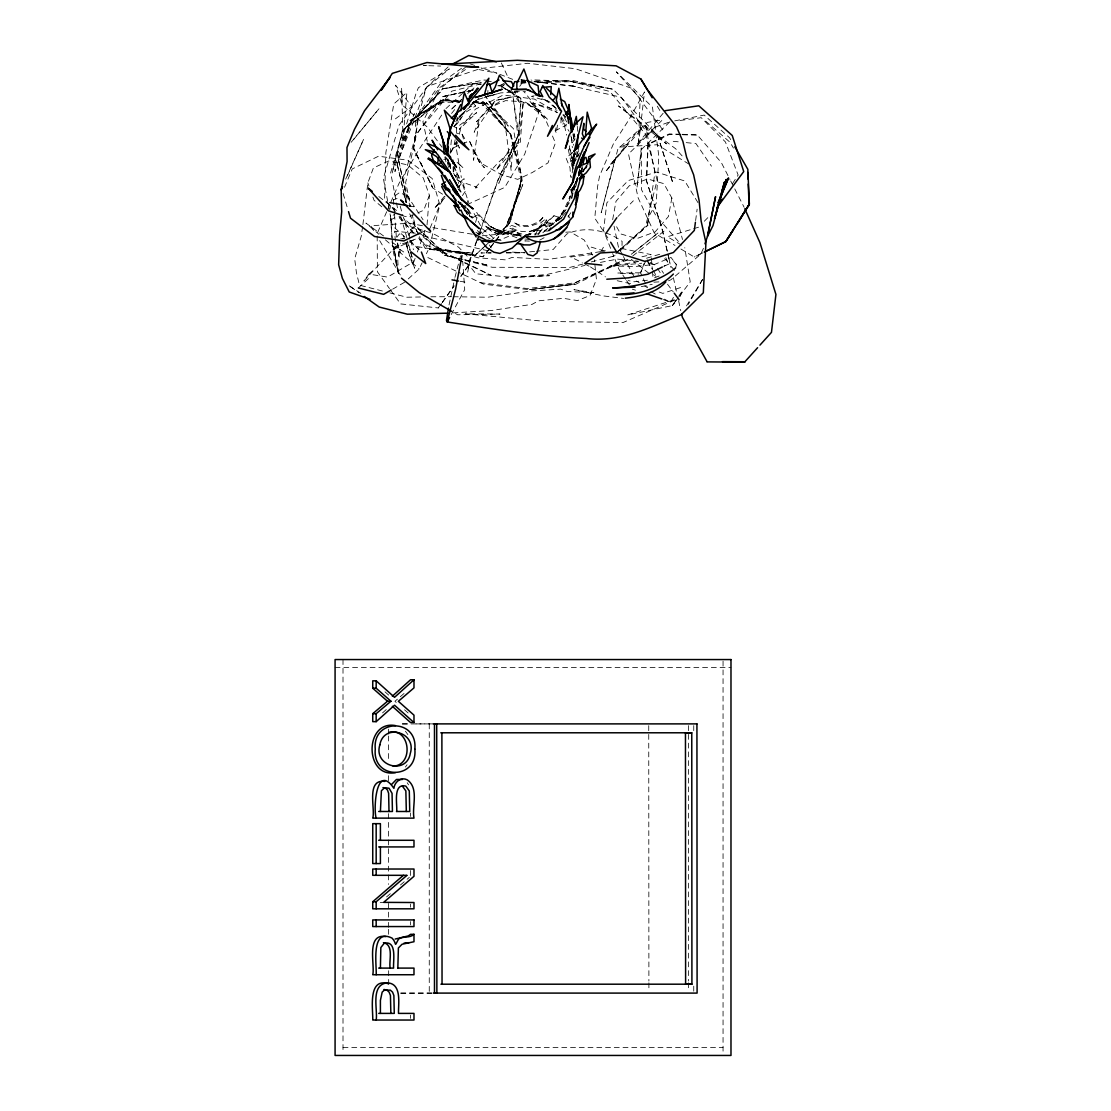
<?xml version="1.0" encoding="UTF-8"?>
<svg xmlns="http://www.w3.org/2000/svg" width="1111" height="1111" viewBox="0 0 1111 1111"><rect width="100%" height="100%" fill="white"/><g stroke="black" fill="none" stroke-linecap="round" stroke-linejoin="round"><path stroke-width="0.75" stroke-dasharray="5 3.75" d="M560.986 117.891L560.972 124.807L564.152 123.446L569.096 131.348M456.552 141.014L456.496 149.485L461.343 177.524M456.607 132.556L456.635 127.473L476.647 112.642L459.274 129.362L475.383 109.211L503.227 95.018L534.419 99.087L557.375 112.544L533.002 102.976L557.028 110.267M450.08 153.512L451.621 137.472M586.525 168.08L586.719 164.928M572.984 169.178L573.29 164.581M487.937 90.38L487.521 96.726L500.672 92.88L517.74 92.06L517.059 91.671M409.404 238.448L409.223 231.005L413.361 227.297L432.984 233.574L458.621 247.211L470.161 259.224L467.689 272.195L468.675 264.654L475.855 273.764L507.213 276.986L549.431 275.681L505.519 278.056L546.82 274.514L585.094 265.376M577.026 182.176L577.373 177.704M427.041 224.825L429.388 195.203L423.263 177.941L407.681 164.859L388.614 160.998L373.407 167.914L367.852 182.926L362.853 224.936M453.732 171.58L454.149 166.442M572.609 194.008L573.304 187.676M574.193 163.817L574.79 158.692L577.623 155.137L572.526 162.567L571.582 168.539M582.136 171.58L582.525 168.233M557.416 125.14L556.472 133.056L555.181 130.765L556.055 127.834M576.901 151.346L576.748 157.72L573.845 162.137L571.443 177.51M695.625 220.603L697.125 209.16M458.426 201.105L469.87 216.103L472.967 217.228L468.481 209.535L461.912 205.077L462.523 200.48M362.617 226.575L361.214 236.407L354.687 258.821L356.409 272.612L359.464 285.18L385.239 291.721M575.054 151.985L572.97 165.664L571.818 155.151L569.179 147.263M461.509 68.271L440.65 83.269L418.93 113.183L413.486 147.957L432.665 187.537L413.598 149.207L418.694 116.127L439.664 87.588L466.301 68.951M571.387 198.48L573.262 186.662M612.675 219.645L615.994 201.299L629.354 185.718L647.671 178.968L663.892 183.662L671.836 197.994L682.501 239.532M671.836 197.994L668.475 216.451L655.129 231.893L636.825 238.601L620.605 233.907L615.05 223.922M572.762 160.942L573.72 157.207L570.707 160.012L572.762 160.942L573.998 154.651L575.97 154.29M449.052 304.914L454.593 278.958M455.177 139.667L453.482 147.846L460.801 144.319M389.905 208.896L390.697 205.341M579.72 168.941L574.345 188.995L580.345 168.719L575.22 185.245L581.664 167.483M454.954 277.375L460.565 255.766M569.457 200.674L571.762 191.064L579.178 176.746M392.225 240.629L390.739 219.909L391.614 216.423L394.919 213.951M574.706 184.745L571.887 198.591M579.831 157.693L577.317 153.249L578.678 148.055M675.571 267.973L676.446 264.668L670.988 257.405L654.698 264.39L635.256 266.515L609.467 265.904M579.775 168.997L575.22 185.245M459.246 134.223L460.496 129.64L453.899 126.64M581.095 171.372L582.483 166.261L587.358 165.886L581.872 171.761M567.027 206.493L570.137 196.064L562.069 214.562L542.126 233.421L558.18 219.284L566.124 209.465L555.972 221.2L558.18 219.284M572.54 187.87L571.582 191.078L571.123 188.162M580.595 172.261L582.011 167.761M448.108 66.938L426.18 87.797L415.736 126.348L414.792 118.197L426.18 87.797L449.344 68.924L418.43 87.713L416.042 93.393L404.362 131.279L400.627 146.708L414.347 113.655L397.405 154.248L406.432 197.119L398.46 159.165L415.361 117.294L448.136 98.99L412.292 119.058L394.96 171.622L395.308 164.859L412.292 119.058L443.442 99.434L460.565 100.934M475.48 222.436L478.036 214.867L469.425 219.27M476.563 240.906L467.606 266.612L460.759 276.25M479.355 232.879L498.186 179.246L518.351 134.987L520.92 98.462L500.797 85.991L521.17 98.518L518.601 135.042L498.061 180.343L479.049 234.546M476.813 240.976L467.856 266.668L461.009 276.306M489.826 241.642L506.088 226.658L521.628 182.26L521.864 176.816L510.81 134.542L484.34 103.406L474.258 102.129M464.259 210.993L465.856 206.493M466.384 204.993L468.509 198.994M415.097 258.391L413.959 261.585L387.572 277.111L368.908 274.084L363.908 280.93L392.988 249.531L400.529 243.128M417.375 252.003L425.332 229.616M534.974 235.254L539.39 226.713L543.057 222.783L553.917 223.061M575.47 187.148L576.54 184.176M665.808 257.599L667.669 261.724L666.544 264.821L663.739 266.279M429.388 195.203L423.805 210.173L408.598 217.076L403.835 216.117M645.449 283.263L640.575 272.806L644.088 263.474M461.593 101.282L441.234 100.601L410.07 120.613L443.442 99.434L407.695 126.862L410.07 120.613L412.292 119.058M484.271 94.782L508.255 126.112L486.146 102.601L513.435 128.668L522.767 184.704L505.949 226.866L493.506 238.309M506.088 226.658L522.767 184.704M574.79 152.596L572.012 159.29L575.262 152.29M394.419 213.118L393.336 199.938L395.113 195.661L399.641 192.509L403.807 194.439L406.029 202.258M430.054 228.213L439.817 204.868L444.997 196.619M680.099 296.526L682.668 290.415L677.002 298.706M345.66 179.163L363.589 139.319L346.063 178.802M344.521 187.273L352.243 168.941L378.532 156.207L407.862 160.206L432.221 178.565L439.817 204.868L429.332 247.614L426.43 253.711M640.575 272.806L645.755 260.793M480.202 233.463L480.91 231.81L484.743 235.963L490.298 238.948M386.684 211.715L377.171 233.588L377.407 271.792L389.489 288.554M387.364 210.16L390.086 203.91M390.766 202.341L398.918 183.607L418.569 150.179L443.136 112.864M703.457 248.281L700.777 254.141L670.961 279.75L668.516 280.819M408.279 278.903L419.18 268.931L422.083 262.835M455.802 121.724L457.954 117.335L470.147 106.781L475.647 105.92L472.494 102.309M455.371 176.968L457.176 173.358L454.482 167.747M577.428 156.97L579.386 153.096M450.788 152.124L455.732 142.361M575.109 183.148L577.359 178.732M575.387 153.179L570.943 161.803L568.04 148.443M577.317 153.249L578.734 150.554M601.037 251.669L604.509 245.156M571.762 191.064L579.678 174.108L582.414 170.386M451.191 314.594L464.717 289.582L462.801 262.502M663.323 299.567L670.613 302.498L673.46 297.331M573.984 163.317L576.776 158.262M582.872 171.955L586.914 165.428M702.707 279.347L688.264 304.4M572.526 162.567L574.79 158.692L573.47 161.956L573.998 165.539M582.775 171.899L584.414 169.164L582.581 171.983M686.501 305.886L702.61 279.305M454.024 126.571L458.44 122.557L464.37 112.961L457.954 117.335L475.647 105.92M578.026 179.038L573.47 186.079L578.178 178.954M462.44 195.619L465.842 190.412L463.731 185.801L464.12 178.607L459.954 181.996L459.982 183.204M732.524 183.551L738.148 175.024L725.414 141.944L701.222 117.683L676.432 120.96M567.971 216.881L570.846 212.659M450.941 152.263L456.982 141.889L459.468 148.138L457.315 143.527M676.057 300.081L672.266 305.608L627.618 314.955L674.599 299.637M519.74 86.352L522.476 82.381L521.462 83.339M473.342 89.852L443.164 96.504L414.417 137.611L416.514 134.125L405.626 182.704L410.876 206.396M441.206 303.789L438.262 307.914L441.442 303.845M442.178 302.4L453.913 285.888M442.428 302.47L454.163 285.944M569.346 202.869L554.681 222.783M405.418 767.021L407.07 764.771M396.835 237.296L399.418 233.838L403.362 235.824L404.46 238.712L399.988 238.004M459.301 186.329L461.176 183.843L457.176 173.358M678.252 297.706L672.266 305.608L676.377 301.289M679.252 296.387L690.223 281.916L684.793 247.684M578.414 176.357L587.747 164.192M489.382 248.642L483.077 256.752L433.123 248.059L474.828 255.488L486.035 245.184M490.423 247.295L494.617 241.892M495.673 240.545L510.366 221.631L521.712 178.899L508.255 224.95L495.673 240.851M538.071 234.56L542.946 228.366L537.044 234.379M489.382 248.795L483.077 256.752L436.151 247.809L405.737 222.214L404.112 218.603L444.567 255.197L462.634 259.793M490.423 247.475L494.617 242.17M351.132 142.319L379.018 108.711L352.506 140.819M565.11 210.743L552.847 222.867L542.599 225.811L553.347 224.533M451.552 113.475L455.843 108.142M575.151 138.861L569.332 146.388L571.748 158.581M453.982 126.293L461.398 117.335L458.69 115.6M444.497 196.216L434.207 208.59L445.719 196.897M663.142 113.266L636.992 144.333L662.462 119.919L647.324 122.418L617.924 148.916L601.204 212.729L615.133 158.637L605.342 172.136L628.229 143.958L619.494 147.083L657.24 144.736L688.639 163.9M566.054 212.118L561.902 216.881L555.25 222.033M409.001 234.06L413.334 229.172M457.135 119.946L467.217 108.92M477.994 234.935L480.91 231.81M501.589 87.463L504.561 84.38M548.403 126.335L545.862 120.252L529.572 100.934L547.779 119.585L524.781 101.823L540.488 110.781L522.045 101.67L505.588 100.629L490.631 107.184L476.536 121.752L495.589 100.448L512.602 96.879L495.589 100.448L474.189 132.265L479.244 119.488L473.605 160.276L473.092 149.416L468.981 139.917L479.48 162.359L484.354 167.747L473.092 149.416L479.48 162.359L501.853 174.871L517.768 179.357L532.363 172.483L548.042 162.859L555.417 143.027L551.598 133.917M704.305 221.256L710.096 215.298M617.994 216.492L633.339 200.799M571.721 188.717L574.554 185.87M461.537 99.448L450.552 110.17L461.69 99.615M669.808 121.835L641.478 149.416L636.992 187.69L641.269 147.944L641.408 189.592L655.907 215.603L681.571 245.128M554.028 215.756L544.626 225.241L544.321 224.005L554.028 215.756L561.347 218.075M470.342 91.408L474.05 87.894L467.648 93.491M358.353 287.971L368.616 278.389M526.531 236.601L544.321 224.005L535.641 231.616L535.558 230.255L547.876 231.102M620.16 250.864L647.991 225.047L616.744 252.308M483.577 247.406L474.828 255.488L429.318 249.267L418.569 238.018M484.827 246.253L488.576 242.795M591.274 261.918L612.994 256.349L645.533 226.283L657.129 180.274L646.005 134.848L609.87 91.477L569.846 81.117L531.1 79.825M445.969 108.559L463.218 92.755M464.44 91.63L473.064 83.728L481.216 84.394M469.425 106.906L479.119 98.087M572.484 152.471L566.124 158.22L570.012 167.761L570.596 177.107M382.545 712.887L388.669 707.401M558.972 219.839L562.61 216.659M368.908 274.084L374.032 269.612M404.043 693.472L394.933 701.305L397.335 703.43M386.531 896.938L390.322 893.688M400.446 884.995L409.292 877.384M465.759 66.952L439.345 89.519L422.902 121.627L427.263 141.319M616.952 251.891L621.979 247.697L622.104 241.379C606.495 230.005 584.525 225.769 566.666 234.129L553.153 249.544L536.349 251.211M558.222 220.506L561.874 217.492M540.557 223.005L544.751 219.659M631.229 254.322L658.254 232.754L631.381 254.197M472.217 103.448L476.272 100.212M632.687 256.03L665.697 229.769M490.645 226.63L496.686 229.935L496.034 229.047L502.561 231.171L502.964 233.004L490.645 226.63L483.757 232.088L477.313 233.338M407.695 126.862L441.234 100.601L460.204 101.837M470.439 105.031L476.827 100.046M395.419 118.849L411.792 106.698L395.516 85.158L402.113 104.851L427.277 127.071L441.984 147.166M490.631 107.184L489.284 108.003L505.755 98.032M391.725 241.906L395.794 244.878L398.585 243.212M471.703 90.546L443.164 96.504M392.627 289.166L404.64 282.222M525.031 236.074L535.558 230.255L529.961 234.768L529.864 233.491L527.447 234.782M539.724 240.129L546.681 236.31M390.739 219.909L394.599 217.798M458.454 204.48L461.329 202.91M555.181 130.765L566.568 124.987L561.236 116.53M499.839 85.589L505.686 82.52M680.904 249.003L694.208 256.988L703.263 252.586M702.721 252.85L694.208 256.988M420.777 232.699L426.957 229.713M510.199 90.63L508.005 91.671L525.559 91.699M480.105 282.611L527.378 288.568L575.026 282.819L624.674 259.571L575.581 284.36L529.183 289.707L483.493 284.124L458.579 272.292M465.537 205.382L462.398 206.827L459.565 205.021M467.106 204.66L504.741 187.384L524.711 154.11L539.307 110.669L524.406 92.13M392.988 249.531L416.125 238.893L395.419 246.378L406.39 253.794M575.026 282.819L628.729 259.182M664.197 266.14L668.905 264.057L674.627 270.348M674.766 300.095L623.049 322.537L545.334 321.412L465.453 313.788L500.019 314.066L457.663 314.788L453.246 312.247M654.476 277.833L659.267 275.959M393.336 199.938L397.071 198.494M612.994 256.349L615.091 255.558M462.301 143.763L466.759 142.083L462.079 134.181L456.538 133.139M668.308 122.391L656.226 126.765L628.493 153.998L638.145 197.855L654.296 233.004L674.988 245.448M478.327 99.504L493.367 94.185M680.529 287.568L662.809 293.387L658.226 291.693M698.513 227.199L667.447 236.768L680.154 244.295M646.56 258.224L662.378 253.461M484.271 97.476L500.672 92.88M545.779 220.172L546.709 219.922C539.21 232.505 520.934 235.546 509.643 226.213L510.602 226.144M582.928 264.057L569.554 267.473L492.173 267.279L464.287 260.21M481.091 83.797L451.802 91.144L415.972 134.473L403.362 180.149L410.028 206.41M641.95 256.78L651.143 254.613L620.244 248.197M550.612 225.727L539.39 226.713L547.001 226.894M442.858 96.685L473.217 89.922M443.817 159.456L447.191 158.72M641.283 286.666L652.213 284.305M534.155 95.824L531.405 96.365L549.265 101.67L557.458 109.545L544.432 99.268L548.056 101.059M674.724 120.877L704.18 115.086L729.594 137.778L732.205 142.277M600.398 262.404L617.397 259.099L638.075 261.182M600.44 251.683L548.598 259.363L512.185 257.405L505.269 259.849L477.938 257.794L461.44 252.78M602.093 251.392L605.398 250.808M638.464 261.543L613.008 265.987L641.7 263.224M530.558 289.568L574.79 283.958L529.183 289.707M647.421 280.222L634.187 281.777L628.159 280.583M521.587 80.909L526.739 80.325M592.788 254.433L570.707 256.947L582.192 262.613M498.797 85.505L503.825 84.978M520.615 83.186L525.656 82.658M529.628 251.878L534.669 251.378M482.23 235.768L517.254 232.518L523.906 234.74L539.321 233.768M426.916 65.299L423.513 65.535L440.761 66.063M537.932 82.339L571.36 80.2L613.133 89.269L657.545 135.389L672.919 183.176L657.545 135.389M653.948 282.194L660.628 281.777M453.038 312.871L491.159 310.566L532.169 304.317L538.363 300.845L563.374 298.331L577.526 300.581L590.066 295.484L596.426 279.278L594.371 259.766M565.735 232.199L570.374 231.963L584.247 240.059L592.538 255.127M521.017 80.034L524.378 79.936M538.127 82.672L570.471 81.686L613.133 89.269L569.846 81.117L531.155 81.034M495.534 240.073C504.088 240.726 511.213 231.991 520.087 235.476M420.555 296.97L406.807 297.22L386.906 292.137M430.86 296.79L451.51 296.706M640.325 272.792L617.299 273.028L638.839 274.098M506.13 252.794L521.24 252.697M439.151 102.295L459.676 102.17M473.369 102.087L483.632 102.031L510.81 134.542L484.34 103.406L473.994 102.726M506.366 252.85L524.989 252.78L509.88 251.961M335.078 667.475L730.982 667.475M402.279 723.928L409.167 723.914M416.056 723.914L431.54 723.9M402.39 723.928L409.334 723.928M411.056 723.928L432.721 723.886M380.212 902.521L383.642 902.368M400.724 993.137L431.707 993.109M400.821 993.137L432.721 993.095M343.007 1047.534L723.053 1047.534M521.073 81.006L524.434 81.02M453.232 296.734L487.701 297.22L531.572 290.915L560.763 289.138L567.221 291.485L593.899 292.721L573.943 289.665L603.065 295.873L623.66 298.442M400.654 238.796L404.071 238.865M520.976 81.839L525.656 81.936M680.724 134.264L669.28 133.917L647.88 144.069L646.38 180.649L661.753 227.936L667.447 252.53M682.362 134.306L697.083 134.737L721.247 162.414L729.927 179.426M680.987 134.709L669.544 134.362L648.157 144.513L646.644 181.107L661.767 227.324L668.419 256.016M682.626 134.75L697.347 135.195M473.453 101.684L483.632 102.031L510.81 134.625L521.864 176.816L510.366 221.631L508.255 224.95L521.628 182.26L510.102 133.584L481.105 102.726L484.868 103.851L472.828 102.698M487.965 81.506L491.284 81.631M521.253 82.742L524.586 82.853M529.447 241.115L524.823 240.879L525.92 241.295M488.062 250.78L420.097 235.268M488.868 80.367L483.771 80.02L442.525 88.922L402.279 131.237L392.183 173.024L403.043 130.348L440.248 92.157L402.279 131.237L403.043 130.348L390.655 172.747L396.196 201.244M521.115 82.52L527.906 82.978M497.77 85.783L501.033 86.061M429.318 249.267L472.481 253.114L429.707 249.253M445.303 100.087L459.065 101.393M415.347 233.185L394.447 231.213L395.794 244.878M673.238 141.319L679.738 141.972M686.223 142.625L695.972 143.611L711.484 166.219M524.781 238.99L529.294 239.462M390.489 289.943L400.557 303.914L438.512 307.969M534.044 81.77L575.692 86.45L532.058 81.145M575.692 86.45L572.443 86.089L621.313 97.268L648.866 135L645.074 123.64L654.934 172.288L647.296 226.005L649.366 215.534L656.268 203.091L658.809 156.095L652.476 107.239L616.286 71.812L640.158 98.698L638.311 146.096L644.519 91.921L628.645 120.169L613.522 143.611L599.537 176.052L597.565 186.69L594.788 218.2L609.786 240.781M630.604 283.694L615.175 280.278M472.314 234.213L430.818 227.311M417.125 246.586L443.095 250.905L425.069 248.211L419.028 236.143M520.17 235.81L502.561 231.171L508.505 234.227L507.88 232.602L514.532 236.074L513.504 234.685L520.642 236.81M409.181 205.938L414.042 206.771L406.154 205.466L405.987 193.647L423.069 219.797M460.051 281.277L464.898 282.125M422.416 225.714L408.973 223.186L370.768 225.797L375.226 233.227M478.869 69.562L496.909 73.159L481.105 67.674M462.981 259.446L444.567 255.197L459.232 258.585M464.662 259.835L488.548 265.376L460.857 258.96M501.089 240.476L494.478 238.851L482.091 228.574L472.508 210.507M591.205 247.128L605.189 251.253M632.367 289.193L635.52 290.179M457.663 180.593L477.272 187.342L474.091 188.995L497.728 163.136L518.434 143.222L523.281 101.629L520.351 142.069L496.131 170.164L517.962 136.097L512.907 96.032L519.448 138.583L498.77 183.357L515.282 141.777L512.115 155.707L511.171 170.65L505.102 124.363L486.243 97.601M470.05 63.827L474.786 65.48M511.352 225.311L516.462 227.088M647.88 262.793L655.768 265.571M541.71 98.74L549.265 101.67M516.865 237.754C501.853 232.005 484.729 227.477 476.536 212.118L490.493 226.825L502.214 231.546L512.574 230.963L500.908 233.213L490.312 229.06L502.019 233.338L489.937 229.033L485.146 225.991L492.617 232.143L485.146 225.991L490.965 229.047L500.714 232.171L510.685 228.324L520.462 234.754M525.656 81.367L520.948 79.52L525.114 82.047M499.894 74.34L513.338 79.617M504.616 88.686L510.643 91.13M512.157 91.741L515.171 92.977M462.648 261.96L426.735 245.1L418.75 239.268M464.217 262.696L490.756 275.153L464.384 262.252M427.832 257.544L457.052 271.556M462.843 261.488L441.123 250.864L415 225.019L413.125 216.548M584.941 264.043L589.08 266.209M521.49 236.046L515.754 233.018L520.92 236.435M650.865 291.624L655.421 294.137M664.545 299.151L670.613 302.498M650.143 262.404L657.212 266.473M636.409 281.027L639.2 282.708M644.755 286.069L647.546 287.749L646.144 284.763M454.482 175.191L457.288 176.968L458.649 183.523M442.553 194.203L432.637 187.898L413.486 147.957L413.598 149.207M349.285 285.874L363.116 294.846M590.469 266.932L605.453 276.861M653.476 274.681L655.948 276.389M475.869 232.143L479.924 235.004M459.954 202.146L467.592 214.798L472.439 218.228L465.884 206.368M350.645 286.846L358.797 292.61M572.262 188.287L574.984 190.245M383.573 235.963L365.936 223.103L378.92 234.282M469.87 216.103L468.842 213.618L458.024 201.522L468.481 209.535M378.851 196.536L397.585 211.284M631.215 259.28L650.157 274.278M456.482 178.899L462.301 183.607L468.842 202.938M381.809 206.771L374.046 200.272L372.921 197.119M385.42 239.865L419.18 268.931M705.707 121.127L730.094 142.333L733.454 148.069M657.823 136.278L666.475 143.874L618.48 105.948L675.682 148.791L683.501 157.415M404.543 709.818L408.154 713.012M457.093 162.317L463.218 167.886L457.246 162.47M404.959 237.046L392.239 225.658L390.017 213.826M410.042 241.601L418.93 249.572M384.989 691.82L388.669 695.111M447.872 256.044L415.014 226.089L412.112 214.604M458.024 201.522L461.912 205.077M458.579 189.606L460.954 192.009L459.232 189.051M664.628 258.627L667.669 261.724M409.542 239.92L419.041 249.628M477.327 230.491L481.716 235.06M413.792 233.018L399.46 218.02L398.474 212.993M457.982 188.689L460.954 192.009M460.148 203.619L468.842 213.618M673.738 261.46L676.446 264.668M395.419 211.562L384.587 199.3L385.85 152.693L393.752 104.003L406.904 92.449L403.029 138.736L401.613 87.908L402.113 104.851M399.863 216.839L413.195 232.671M511.116 91.616L520.254 103.49L514.435 91.019M662.823 129.89L631.895 88.394L575.429 68.715L527.767 63.271L480.507 68.521L427.388 86.38L398.974 125.349L383.337 178.357L389.697 212.145M667.475 284.166L673.294 291.957M405.418 731.219L407.89 734.593M661.837 270.709L663.614 273.32M445.303 156.693L449.538 162.914L449.538 166.317M625.632 279.208L618.883 269.223L612.675 253.572M626.59 280.639L629.479 284.916M392.377 242.212L393.322 252.016L398.418 273.542L399.96 275.861M489.326 244.975L491.173 247.878M407.195 782.713L408.556 784.866M569.999 218.187L568.29 215.451L568.499 218.284M657.559 268.459L661.142 274.223M697.972 202.633L684.737 180.968L656.601 172.108L628.104 180.593L606.856 202.813L603.523 230.477L610.8 248.878M657.281 106.225L660.726 111.947M647.227 260.668L652.213 268.959M653.046 270.334L656.365 275.861M379.684 240.656L401.071 276.278M462.357 204.132L467.592 214.798M453.594 173.302L457.524 179.996M622.563 254.988L618.494 247.336L614.05 226.158M623.382 256.53L634.784 277.972M564.36 117.488L566.693 121.974M560.916 117.849L564.027 123.918L566.679 135.153M730.705 180.982L733.857 187.162M734.76 188.898L744.12 207.271M418.264 234.629L409.195 212.507M453.802 166.344L459.287 177.732M501.339 62.938L508.616 78.534M406.487 242.865L410.251 258.474L414.667 268.237L407.543 249.586M647.227 259.752L649.241 264.362M648.755 262.918L649.866 265.487M461.745 204.646L464.273 210.562M367.852 182.926L368.977 186.079M572.901 152.679L575.692 160.789M456.802 117.71L458.44 122.557M572.609 167.594L570.707 160.012M400.752 216.284L407.737 240.712M570.54 189.398L572.054 193.994M405.987 243.781L408.098 250.128L406.015 243.601M410.445 240.462L413.473 249.683M573.734 133.806L574.748 137.125M408.931 235.865L403.321 217.131M343.091 193.508L348.035 209.965M407.223 240.976L410.015 250.461M410.487 252.044L413.736 263.099L410.723 252.016M570.846 135.806L573.595 145.277M462.079 134.181L465.078 144.541M400.196 206.16L402.876 215.562M448.011 159.123L450.302 167.261M410.292 250.433L408.154 242.392M397.571 242.962L400.154 252.85L399.849 248.531L397.807 260.613L398.418 273.542L392.308 240.851M448.566 167.386L446.414 157.998M406.251 202.702L396.891 162.859L406.182 202.508M444.817 156.998L446.261 163.178M668.808 257.71L670.863 267.348M667.822 254.169L670.1 264.015M673.377 277.667L676.571 292.346M678.627 300.775L680.751 310.677M574.193 133.695L574.929 136.903M573.276 135.223L574.734 141.875M449.636 163.289L450.691 168.136M397.405 154.248L398.46 159.165M458.982 185.162L460.69 193.356M396.53 202.924L398.155 211.312M398.418 273.542L393.752 246.142L396.821 265.96M572.929 133.945L574.234 141.944M396.335 236.74L394.544 214.77M397.321 243.49L399.307 257.002M447.636 159.359L448.747 167.358M448.927 162.262L449.594 167.164M571.29 137.625L572.373 147.666M577.276 126.335L577.762 131.292M651.407 257.96L652.338 269.709M652.463 271.376L652.865 276.417M392.058 237.671L390.28 213.881M453.107 167.053L453.288 172.219M450.288 163.609L450.386 168.65M648.741 725.664L648.893 981.069M648.893 982.791L648.907 991.415M388.517 729.108L388.517 734.288M388.517 736.01L388.531 760.174M388.544 775.7L388.544 782.602M388.558 813.669L388.6 884.425M388.614 903.41L388.628 920.658M388.628 922.394L388.628 927.56M388.628 929.296L388.642 934.462M388.656 970.708L388.669 984.513M723.053 661.142L723.053 1053.867M693.75 725.622L693.75 732.524M693.75 986.193L693.75 991.373M688.514 725.622L688.514 981.027M688.514 982.749L688.514 991.373M429.263 723.886L429.263 993.095M410.556 812.96L410.556 816.404M410.556 870.482L410.556 876.301M410.556 904.09L410.556 907.229M410.556 921.588L410.556 924.907M410.556 1015.065L410.556 1018.384M343.007 659.559L343.007 1052.284M542.835 217.617L538.21 223.505L529.419 226.422L520.156 226.394L513.588 222.325C523.17 228.199 535.446 225.88 542.835 217.617M635.27 134.098L610.744 164.234L642.366 128.223L635.27 134.098M538.043 228.255L529.669 231.782L538.043 228.255M515.504 230.81L500.867 235.268L492.742 232.046L500.658 234.115L509.213 233.074L515.504 230.81M447.233 87.936L442.525 88.922L481.23 82.603L447.233 87.936M491.034 252.891L480.966 252.961L491.131 252.919"/><path stroke-width="1.5" d="M491.798 92.727L502.214 89.255L475.189 97.504L491.798 92.727L495.187 87.075L499.353 75.354L507.31 84.992L512.477 89.213L516.851 89.505L516.879 83.2L523.892 69.021L530.003 86.436L535.585 93.393L542.793 96.657L540.14 91.491L542.848 85.547L549.195 97.074L556.069 103.684L561.541 111.183L555.5 123.599L547.515 136.264L552.361 125.46M450.136 134.306L450.274 129.445L444.331 110.211L453.427 119.641M576.526 189.87L575.929 207.104L572.72 217.02C561.486 230.657 542.682 239.282 525.031 236.074L515.74 241.156L500.505 243.323L487.868 240.226M572.72 217.02L572.915 212.132M444.831 175.455L451.469 186.634L461.259 199.494L473.175 208.924C454.552 195.675 444.955 173.705 428.485 158.026L449.622 171.983L458.301 187.384L450.344 172.719L437.859 154.762L427.055 143.388L436.692 147.152L448.775 156.387L456.51 167.206L447.15 153.387L447.955 140.319L450.635 129.418M550.737 94.602L551.237 86.575L542.154 87.45M576.984 148.721L578.081 134.612M469.328 98.712L469.522 96.421L471.967 93.935L469.967 96.671M585.428 136.82L587.233 112.128L591.538 128.209L588.955 134.362M468.634 104.837L469.453 98.504L478.091 88.422L469.453 98.504M695.403 222.242L694.333 230.408L673.391 252.516L645.074 261.432L616.952 252.558L610.689 242.254M582.442 174.677L583.955 176.399L582.956 183.801L580.386 189.62L576.401 195.022M437.498 164.303L438.498 157.526M448.469 308.108L446.469 320.551L447.205 321.954C493.34 329.189 539.557 336.3 586.302 338.48C621.049 342.591 650.352 327.203 681.14 314.746L703.319 292.79L705.929 242.712L701.124 221.075L699.083 200.397L693.611 174.733L686.64 157.331L682.862 141.278L676.516 126.876L647.074 89.283L640.908 79.034L616.119 65.827L517.407 60.3L442.22 64.244M461.954 255.599L455.538 289.499L447.205 321.954L449.594 317.538M737.982 222.755L749.37 204.146L747.828 169.303L734.802 146.791M575.581 192.12L574.415 198.466L563.596 219.131L548.792 230.685L550.75 228.061M540.446 241.809L537.155 252.877L533.072 255.919L527.878 254.461L520.392 243.781M460.773 110.767L464.342 92.505L468.898 103.17L463.648 109.503L488.896 78.201L484.299 95.074M447.15 153.387L448.427 147.069M577.72 192.203L578.373 194.633L576.859 202.008L575.248 204.674M449.927 133.987L447.469 144.249L447.886 152.457M450.177 131.404L447.955 140.319L449.677 135.861M583.108 163.206L584.553 157.72L585.983 157.401L587.747 164.192M580.22 167.358L586.011 149.902M577.067 190.703L581.803 173.441M571.971 132.084L576.317 116.391L577.123 124.668M704.971 243.795L707.499 236.31L715.526 196.772L707.499 236.31L712.97 225.672L724.414 182.121L714.498 218.673L726.261 179.413L721.789 191.884M578.942 167.358L584.358 151.818M583.456 154.54L578.109 167.664M568.165 140.889L565.318 148.457L568.888 135.639L575.817 123.335L583.039 116.794L574.206 151.263L584.567 137.153L596.663 124.14A63.063 18.082 -59.6 0 0 572.582 182.51M511.296 90.116L514.726 81.7L518.879 81.422M718.386 202.827L728.538 177.913L718.012 202.771M585.08 152.263L589.122 142.597M455.635 135.25L468.911 149.777L457.982 140.417L449.705 130.501L457.329 112.697L468.898 103.17M449.705 130.501L457.329 112.697L453.788 119.169M493.992 240.934L489.395 241.656L480.841 240.309L486.882 247.725L493.951 252.253L499.922 253.419L512.213 248.059L525.031 236.074C540.099 249.086 563.791 238.615 569.568 221.2L559.347 229.56L556.014 230.102M478.341 237.476L477.105 240.157L480.091 239.198M434.359 149.804L431.637 155.54L433.457 160.748L450.274 172.511M455.704 114.489L460.676 104.628M572.651 182.44L562.846 198.966L573.109 181.704L577.581 167.081L588.399 162.387L588.677 156.804L595.107 153.998L586.914 161.775M665.85 281.902C655.851 293.332 639.755 296.429 625.271 298.206M704.263 252.1L725.886 241.545L749.37 204.146L725.914 241.365L733.343 229.908M718.47 204.855L722.219 199.175M381.295 90.019L392.308 73.382L426.943 62.522L478.716 67.215L466.634 66.854M584.108 146.166L590.024 137.222M391.752 784.269L396.474 779.45L402.376 779.491M559.347 229.56L561.263 226.741M381.448 89.963L390.072 77.353L364.519 110.781L354.478 129.32L346.979 147.513L347.09 161.595L341.16 189.856L341.688 211.618L339.605 234.81L338.647 264.765L342.369 278.375L349.243 291.985L370.046 299.331M605.828 233.574L616.813 217.7M472.744 94.713L477.508 88.186M716.789 207.757L743.731 171.566L732.246 135.473L698.791 105.781L665.322 110.669M552.875 100.532L555.986 96.685M565.402 114.266L568.54 110.544L564.707 101.601L560.347 99.143M566.707 112.711L568.54 110.544M757.605 347.701L744.912 361.742L722.497 361.63M759.924 345.146L771.465 332.37L775.922 294.429L759.938 242.642L744.801 208.799M439.026 164.15L441.428 161.803M451.344 118.377L455.996 113.864M471.786 96.838L469.522 98.99L468.134 98.879M573.748 151.318L578.831 146.708M392.336 696.222L410.556 679.765L413.986 679.765L413.986 687.876L398.363 701.305L413.986 715.151L413.986 722.553L410.556 722.553L392.336 706.304M413.986 679.765L394.544 697.319L376.171 680.821L372.74 680.821L372.74 688.223L387.517 701.235L390.947 701.235L376.171 688.223L372.74 688.223M387.517 701.235L372.74 713.679L372.74 721.65L376.171 721.65L394.544 705.221L413.986 722.553M553.736 239.129L566.804 227.658M406.834 875.315L372.74 875.315L372.74 869.024L413.986 869.024L413.986 876.301L383.642 902.368L413.986 902.521L413.986 908.812L372.74 908.812L372.74 901.743L403.404 875.315M372.74 901.743L376.171 901.743L406.834 875.454M372.74 713.679L376.171 713.679L390.947 701.235M579.109 178.496L586.233 172.816L590.427 167.219L589.677 158.845M673.349 274.07C658.448 288.985 637.381 295.748 616.508 294.484L634.006 292.873M579.511 179.885L583.955 176.399M397.835 968.098L398.391 947.961L402.043 944.253L413.986 941.739L413.986 934.323C409.778 938.434 403.21 935.809 398.599 939.045C393.53 948.03 397.474 943.961 392.114 938.142C370.352 927.338 376.907 966.112 376.171 974.736M675.571 267.973C658.101 282.68 634.77 286.888 612.633 287.971L635.173 287.11M445.483 181.94L441.734 184.287L445.789 189.134L450.052 191.842M391.128 290.027L383.628 294.359L358.353 287.971M452.344 64.23L468.689 55.55L496.436 61.827M489.784 84.825L498.978 80.02M662.337 267.001L647.907 274.223L628.354 277.861L606.787 279.222M395.169 939.045L408.362 935.893L410.556 934.323L413.986 934.323M575.595 195.994L578.373 194.633M704.763 251.85L725.886 241.545M419.222 233.449L403.765 240.948L374.546 236.504L350.507 218.2L348.521 211.618M486.799 84.964L489.507 83.742L492.381 93.157M566.735 114.919L569.485 113.891L566.568 112.28M535.905 242.712L529.836 244.962L523.378 244.851M465.953 218.811L457.579 212.284L454.177 205.549L457.024 204.841M494.159 241.129L489.687 241.99L474.105 233.963L468.12 225.589L460.94 210.035M388.822 732.343C410.348 726.983 414.181 765.479 393.058 766.146M408.973 942.683L404.043 943.128M395.447 772.659C364.297 778.422 364.297 719.817 395.447 725.594M615.369 252.044L600.343 252.975L584.733 263.279L601.773 265.098M447.844 313.177L407.348 314.191L379.184 307.039L364.227 296.456M515.115 89.56L526.364 89.394L529.989 90.477M516.851 89.505L526.364 89.394L535.585 93.393M433.262 723.9L436.706 723.886L436.873 993.095L433.429 993.095M440.775 732.802L691.764 732.788L691.917 984.193L685.612 984.207L685.459 732.802L691.764 732.788M378.698 811.488L392.433 811.488L392.058 793.337L389.031 788.199L384.587 787.782L381.406 790.726L380.406 811.488M396.502 811.488L409.751 811.488L409.292 790.921L405.807 786.102C392.502 782.852 397.53 805.031 396.669 811.488M378.657 840.291L413.986 840.291L413.986 846.929L378.657 846.929M378.629 968.098L393.6 968.098C392.947 961.376 397.391 940.281 384.267 943.239L380.851 947.558L380.406 968.098M397.627 968.098L413.986 968.098L413.986 974.736L372.74 974.736C375.171 965.737 365.658 932.934 385.878 936.587M440.928 984.207L691.917 984.193M378.712 1013.399L394.28 1013.399L393.877 995.498L392.53 992.109L390.336 990.137L384.364 990.137L382.184 992.109L380.406 1000.4L380.406 1013.399M706.985 361.894L744.898 362.144M482.924 241.115L489.395 241.656M502.964 80.686L511.366 81.645L513.81 85.936M383.434 942.711C394.28 944.781 388.628 960.918 390.169 968.098M516.948 243.503L523.184 244.545M389.739 202.619L407.556 205.66M384.823 781.408C365.658 778.853 375.587 809.252 372.74 818.127L413.986 818.127C411.75 806.364 419.333 788.157 407.154 779.811C400.89 776.533 394.474 782.172 393.905 788.338C375.851 761.952 373.338 809.711 376.171 818.127M451.983 279.861L458.44 281M383.92 989.484L386.906 990.137L389.114 992.109L390.447 995.498L390.85 1013.399M382.962 787.574L385.6 788.199L387.489 790.06L388.628 793.337L389.003 811.488M436.095 152.304L425.319 149.652L436.651 156.651L446.566 169.927M535.377 94.727L540.279 96.24M646.56 293.665L661.864 298.984M402.932 215.492L388.447 210.798L368.158 188.106L372.171 191.273M388.628 983.818C367.283 976.888 373.185 1010.163 372.74 1020.037L413.986 1020.037L413.986 1013.399L398.516 1013.399C398.21 1004.052 402.196 983.541 387.35 982.846C370.046 984.527 377.934 1009.76 376.171 1020.037M454.177 205.549L459.593 207.451M526.739 80.325L538.057 85.728L539.127 95.865M433.568 161.928L427.943 158.776L433.637 160.914L434.915 163.345M451.774 311.399L419.347 292.735L401.488 278.181M581.608 138.028L583.803 139.5M403.321 201.869L400.571 200.008L430.665 231.407L428.763 228.505M451.788 161.137L454.427 162.998M410.973 251.766L425.735 263.529L421.402 252.044M447.497 188.148L449.899 190.203M463.634 215.187L479.383 228.644L470.272 220.811M465.051 216.326L467.662 218.575M402.376 786.102L405.862 790.921L406.32 811.488M585.872 131.265L583.733 129.32L583.817 123.335L582.331 133.82L584.178 138.153M563.291 114.947L565.624 117.099M546.654 88.408L556.236 97.324M452.788 188.134L456.44 191.536M458.107 206.354L445.817 194.3L441.636 186.523M451.08 199.133L458.246 206.354M452.774 188.676L458.26 194.258M438.345 168.178L442.664 173.038M447.289 131.598L450.288 135.25M456.218 200.424L445.303 186.537L441.317 175.399M450.802 157.47L446.678 152.026L438.664 126.682L446.525 151.346M674.266 293.248L679.113 299.748M452.76 189.537L456.718 194.828M455.413 189.912L458.093 194.342M640.908 79.034L652.185 97.782M449.538 179.649L461.759 200.049M437.651 149.707L432.082 140.18L435.706 146.93M454.51 188.273L458.621 195.453M560.305 110.489L557.833 106.114L556.305 99.934L558.861 88.241L562.249 106.434M471.814 229.283L476.119 236.99M706.985 361.561L682.376 317.274L681.626 313.969M568.832 119.252L561.305 103.212M452.885 195.369L459.76 210.826M446.261 152.749L442.775 140L444.317 154.096M573.095 128.876L570.985 117.96L571.137 127.793M571.818 128.57L568.86 104.476L571.096 130.459M567.902 116.738L568.596 123.279M747.745 172.455L748.022 179.079M748.231 184.051L749.12 205.577M452.871 160.178L452.982 163.623M580.664 159.179L580.789 165.567M445.539 185.12L445.636 189.884M441.886 732.788L442.039 984.193M380.406 840.291L380.406 823.654L372.74 823.654L372.74 863.566L380.406 863.566L380.406 846.929M376.171 680.821L376.171 688.223M376.171 713.679L376.171 721.65M376.171 823.654L376.171 863.566M376.171 869.024L376.171 875.315M376.171 901.743L376.171 908.812M376.171 919.922L376.171 926.56M414.834 749.12C417.93 780.116 372.227 780.061 375.268 749.12C372.227 718.178 417.93 718.137 414.834 749.12M379.837 744.898C373.157 766.187 406.57 775.45 410.306 753.355C417 732.066 383.587 722.789 379.837 744.898M342.452 186.801L341.16 189.856L342.563 186.704M730.982 659.559L335.078 659.559L335.078 1055.45L730.982 1055.45L730.982 659.559M696.93 723.886L434.484 723.886L434.484 993.095L697.097 993.095L696.93 723.886M413.986 919.922L372.74 919.922L372.74 926.56L413.986 926.56L413.986 919.922"/></g></svg>
